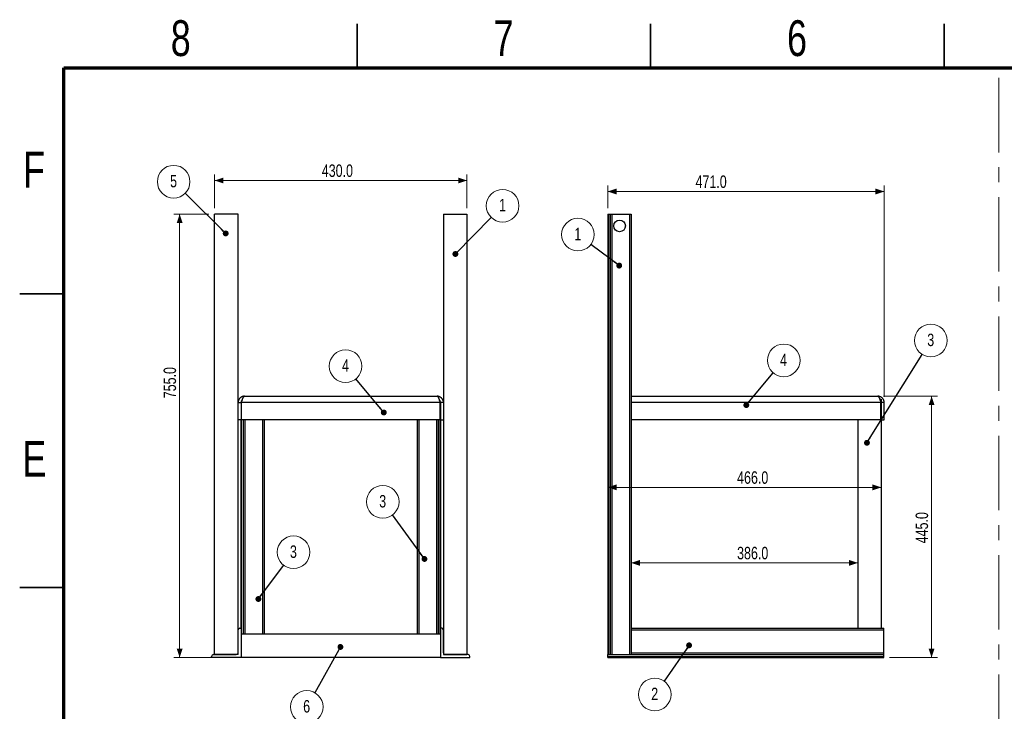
# Paper-space layout 'Sheet3' of a CAD drawing. Header units: millimetres. Extents: x 2 to 457, y 2 to 344.
# Drawn here: x 2.5 to 170.4, y 177.3 to 295.2 of the extents above; entities that cross this region are included whole.
import ezdxf

# ---------------------------------------------------------------- set-up
doc = ezdxf.new("R2010")
doc.units = ezdxf.units.MM
doc.linetypes.add('CENTERX2', pattern=[20.32, 12.7, -2.54, 2.54, -2.54])
doc.styles.add('SLDTEXTSTYLE0', font='TXT', dxfattribs={"width": 0.75})
doc.dimstyles.new('SLDDIMSTYLE0', dxfattribs={"dimtxt": 2.116667, "dimasz": 1.5, "dimexe": 0, "dimexo": 0.0625, "dimgap": 0.529167, "dimtad": 1, "dimdec": 1, "dimlfac": 10, "dimrnd": 1e-09, "dimzin": 4, "dimdsep": 46, "dimtxsty": 'SLDTEXTSTYLE0', "dimsah": 1, "dimcen": 0.09, "dimadec": 0, "dimazin": 1, "dimtfac": 1, "dimtdec": 1, "dimtofl": 0, "dimtmove": 0, "dimatfit": 3, "dimfxl": 0, "dimfrac": 2, "dimtolj": 1, "dimtzin": 12, "dimarcsym": 0})
doc.dimstyles.new('SLDDIMSTYLE14', dxfattribs={"dimtxt": 0.18, "dimasz": 1, "dimexe": 0, "dimexo": 0.0625, "dimgap": 0, "dimtad": 0, "dimtih": 1, "dimtoh": 1, "dimdec": 0, "dimrnd": 1e-09, "dimzin": 0, "dimdsep": 46, "dimtxsty": 'Standard', "dimblk1": 'DOT', "dimblk2": 'DOT', "dimsah": 1, "dimcen": 0.09, "dimadec": 0, "dimazin": 0, "dimtfac": 1, "dimtdec": 0, "dimtofl": 0, "dimtmove": 0, "dimatfit": 3, "dimldrblk": 'DOT', "dimfxl": 0, "dimfrac": 2, "dimtolj": 1, "dimtzin": 0, "dimarcsym": 0})

# ---------------------------------------------------------------- blocks, each defined once
blk = doc.blocks.new('_D_66')
at = {"color": 7, "linetype": 'Continuous', "lineweight": 18}
for p, q in [((149.7, 231.09), (158.87, 231.09)), ((157.87, 231.09), (157.87, 186.59)), ((150.7, 186.59), (158.87, 186.59))]:
    blk.add_line(p, q, dxfattribs=at)
for points in [[(157.87, 231.09), (157.37, 229.59), (158.37, 229.59)], [(157.87, 186.59), (158.37, 188.09), (157.37, 188.09)]]:
    blk.add_solid(points, dxfattribs=at)
at = {"color": 7, "linetype": 'Continuous', "lineweight": 18, "insert": (155.15, 206.04), "char_height": 2.117, "attachment_point": 1, "rotation": 90, "style": 'SLDTEXTSTYLE0'}
blk.add_mtext('445.0', dxfattribs=at)
blk = doc.blocks.new('_D_67')
at = {"color": 7, "linetype": 'Continuous', "lineweight": 18}
for p, q in [((102.7, 263.09), (102.7, 266.95)), ((149.8, 265.95), (102.7, 265.95)), ((149.8, 230.99), (149.8, 266.95))]:
    blk.add_line(p, q, dxfattribs=at)
for points in [[(102.7, 265.95), (104.2, 265.45), (104.2, 266.45)], [(149.8, 265.95), (148.3, 266.45), (148.3, 265.45)]]:
    blk.add_solid(points, dxfattribs=at)
at = {"color": 7, "linetype": 'Continuous', "lineweight": 18, "insert": (117.65, 268.68), "char_height": 2.117, "attachment_point": 1, "style": 'SLDTEXTSTYLE0'}
blk.add_mtext('471.0', dxfattribs=at)
blk = doc.blocks.new('_D_68')
at = {"color": 7, "linetype": 'Continuous', "lineweight": 18}
blk.add_line((149.3, 215.57), (102.7, 215.57), dxfattribs=at)
for points in [[(102.7, 215.57), (104.2, 215.07), (104.2, 216.07)], [(149.3, 215.57), (147.8, 216.07), (147.8, 215.07)]]:
    blk.add_solid(points, dxfattribs=at)
at = {"color": 7, "linetype": 'Continuous', "lineweight": 18, "insert": (124.73, 218.3), "char_height": 2.117, "attachment_point": 1, "style": 'SLDTEXTSTYLE0'}
blk.add_mtext('466.0', dxfattribs=at)
blk = doc.blocks.new('_D_69')
at = {"color": 7, "linetype": 'Continuous', "lineweight": 18}
blk.add_line((145.3, 202.71), (106.7, 202.71), dxfattribs=at)
for points in [[(106.7, 202.71), (108.2, 202.21), (108.2, 203.21)], [(145.3, 202.71), (143.8, 203.21), (143.8, 202.21)]]:
    blk.add_solid(points, dxfattribs=at)
at = {"color": 7, "linetype": 'Continuous', "lineweight": 18, "insert": (124.73, 205.44), "char_height": 2.117, "attachment_point": 1, "style": 'SLDTEXTSTYLE0'}
blk.add_mtext('386.0', dxfattribs=at)
blk = doc.blocks.new('SW_NOTE_9')
at = {"color": 0, "linetype": 'Continuous', "lineweight": 0}
blk.add_circle((1.78, 2.13), 2.78, dxfattribs=at)
at = {"color": 0, "linetype": 'Continuous', "lineweight": 0, "insert": (1.76, 3.29), "char_height": 2.12, "attachment_point": 2, "style": 'SLDTEXTSTYLE0'}
blk.add_mtext('4', dxfattribs=at)
blk = doc.blocks.new('_DOT')
at = {"color": 0, "linetype": 'ByBlock', "lineweight": -2}
blk.add_line((-0.5, 0), (-1, 0), dxfattribs=at)
at = {"color": 0, "linetype": 'ByBlock', "const_width": 0.5}
blk.add_lwpolyline([(-0.25, 0, 1), (0.25, 0, 1)], format="xyb", close=True, dxfattribs=at)
blk = doc.blocks.new('SW_NOTE_10')
at = {"color": 0, "linetype": 'Continuous', "lineweight": 0}
blk.add_circle((-2.22, 1.67), 2.78, dxfattribs=at)
at = {"color": 0, "linetype": 'Continuous', "lineweight": 0, "insert": (-2.24, 2.83), "char_height": 2.12, "attachment_point": 2, "style": 'SLDTEXTSTYLE0'}
blk.add_mtext('1', dxfattribs=at)
blk = doc.blocks.new('SW_NOTE_11')
at = {"color": 0, "linetype": 'Continuous', "lineweight": 0}
blk.add_circle((-1.59, -2.28), 2.78, dxfattribs=at)
at = {"color": 0, "linetype": 'Continuous', "lineweight": 0, "insert": (-1.61, -1.12), "char_height": 2.12, "attachment_point": 2, "style": 'SLDTEXTSTYLE0'}
blk.add_mtext('2', dxfattribs=at)
blk = doc.blocks.new('SW_NOTE_12')
at = {"color": 0, "linetype": 'Continuous', "lineweight": 0}
blk.add_circle((1.47, 2.36), 2.78, dxfattribs=at)
at = {"color": 0, "linetype": 'Continuous', "lineweight": 0, "insert": (1.45, 3.52), "char_height": 2.12, "attachment_point": 2, "style": 'SLDTEXTSTYLE0'}
blk.add_mtext('3', dxfattribs=at)
blk = doc.blocks.new('_D_70')
at = {"color": 7, "linetype": 'Continuous', "lineweight": 18}
for p, q in [((34.71, 262.09), (28.75, 262.09)), ((29.75, 186.59), (29.75, 262.09)), ((39.21, 186.59), (28.75, 186.59))]:
    blk.add_line(p, q, dxfattribs=at)
for points in [[(29.75, 262.09), (29.25, 260.59), (30.25, 260.59)], [(29.75, 186.59), (30.25, 188.09), (29.25, 188.09)]]:
    blk.add_solid(points, dxfattribs=at)
at = {"color": 7, "linetype": 'Continuous', "lineweight": 18, "insert": (27.02, 230.74), "char_height": 2.117, "attachment_point": 1, "rotation": 90, "style": 'SLDTEXTSTYLE0'}
blk.add_mtext('755.0', dxfattribs=at)
blk = doc.blocks.new('_D_71')
at = {"color": 7, "linetype": 'Continuous', "lineweight": 18}
for p, q in [((35.71, 263.09), (35.71, 268.83)), ((78.71, 263.09), (78.71, 268.83)), ((78.71, 267.83), (35.71, 267.83))]:
    blk.add_line(p, q, dxfattribs=at)
for points in [[(35.71, 267.83), (37.21, 267.33), (37.21, 268.33)], [(78.71, 267.83), (77.21, 268.33), (77.21, 267.33)]]:
    blk.add_solid(points, dxfattribs=at)
at = {"color": 7, "linetype": 'Continuous', "lineweight": 18, "insert": (53.97, 270.56), "char_height": 2.117, "attachment_point": 1, "style": 'SLDTEXTSTYLE0'}
blk.add_mtext('430.0', dxfattribs=at)
blk = doc.blocks.new('SW_NOTE_13')
at = {"color": 0, "linetype": 'Continuous', "lineweight": 0}
blk.add_circle((1.94, 1.98), 2.78, dxfattribs=at)
at = {"color": 0, "linetype": 'Continuous', "lineweight": 0, "insert": (1.92, 3.14), "char_height": 2.12, "attachment_point": 2, "style": 'SLDTEXTSTYLE0'}
blk.add_mtext('1', dxfattribs=at)
blk = doc.blocks.new('SW_NOTE_14')
at = {"color": 0, "linetype": 'Continuous', "lineweight": 0}
blk.add_circle((-1.97, 1.96), 2.78, dxfattribs=at)
at = {"color": 0, "linetype": 'Continuous', "lineweight": 0, "insert": (-1.99, 3.12), "char_height": 2.12, "attachment_point": 2, "style": 'SLDTEXTSTYLE0'}
blk.add_mtext('5', dxfattribs=at)
blk = doc.blocks.new('SW_NOTE_15')
at = {"color": 0, "linetype": 'Continuous', "lineweight": 0}
blk.add_circle((-1.77, 2.14), 2.78, dxfattribs=at)
at = {"color": 0, "linetype": 'Continuous', "lineweight": 0, "insert": (-1.79, 3.3), "char_height": 2.12, "attachment_point": 2, "style": 'SLDTEXTSTYLE0'}
blk.add_mtext('4', dxfattribs=at)
blk = doc.blocks.new('SW_NOTE_16')
at = {"color": 0, "linetype": 'Continuous', "lineweight": 0}
blk.add_circle((-1.36, -2.42), 2.78, dxfattribs=at)
at = {"color": 0, "linetype": 'Continuous', "lineweight": 0, "insert": (-1.38, -1.26), "char_height": 2.12, "attachment_point": 2, "style": 'SLDTEXTSTYLE0'}
blk.add_mtext('6', dxfattribs=at)
blk = doc.blocks.new('SW_NOTE_17')
at = {"color": 0, "linetype": 'Continuous', "lineweight": 0}
blk.add_circle((1.67, 2.22), 2.78, dxfattribs=at)
at = {"color": 0, "linetype": 'Continuous', "lineweight": 0, "insert": (1.65, 3.38), "char_height": 2.12, "attachment_point": 2, "style": 'SLDTEXTSTYLE0'}
blk.add_mtext('3', dxfattribs=at)
blk = doc.blocks.new('SW_NOTE_18')
at = {"color": 0, "linetype": 'Continuous', "lineweight": 0}
blk.add_circle((-1.64, 2.24), 2.78, dxfattribs=at)
at = {"color": 0, "linetype": 'Continuous', "lineweight": 0, "insert": (-1.66, 3.4), "char_height": 2.12, "attachment_point": 2, "style": 'SLDTEXTSTYLE0'}
blk.add_mtext('3', dxfattribs=at)

psp = doc.layouts.new('Sheet3')

# ---------------------------------------------------------------- linework, layer by layer
at = {"color": 7, "linetype": 'Continuous', "lineweight": 35}
for p, q in [((60, 287), (60, 294.5)), ((110, 287), (110, 294.5)), ((160, 287), (160, 294.5)), ((10, 248.5), (2.5, 248.5)), ((10, 198.5), (2.5, 198.5))]:
    psp.add_line(p, q, dxfattribs=at)
at = {"color": 7, "linetype": 'Continuous', "lineweight": 70}
for p, q in [((10, 10), (10, 287)), ((10, 287), (410, 287))]:
    psp.add_line(p, q, dxfattribs=at)
at = {"color": 7, "linetype": 'CENTERX2', "lineweight": 18}
psp.add_line((169.35, 285.321), (169.35, 17.064), dxfattribs=at)
at = {"color": 7, "linetype": 'Continuous', "lineweight": 25}
for p, q in [((35.705, 187.092), (35.705, 262.092)), ((39.705, 262.092), (35.705, 262.092)), ((39.705, 187.092), (39.705, 262.092)), ((74.705, 262.092), (74.705, 187.092)), ((74.705, 262.092), (78.705, 262.092)), ((78.705, 262.092), (78.705, 187.092)), ((102.704, 262.092), (102.704, 187.092)), ((102.704, 262.092), (102.804, 262.092)), ((102.804, 262.092), (102.804, 187.092)), ((102.804, 262.092), (103.104, 262.092)), ((103.104, 262.092), (103.104, 187.092)), ((103.104, 262.092), (103.404, 262.092)), ((103.404, 262.092), (103.404, 187.092)), ((103.404, 262.092), (106.404, 262.092)), ((106.404, 262.092), (106.404, 187.092)), ((106.404, 262.092), (106.704, 262.092)), ((106.704, 262.092), (106.704, 187.168)), ((40.805, 231.092), (73.605, 231.092)), ((106.704, 231.092), (148.704, 231.092)), ((149.038, 230.592), (149.304, 230.592)), ((149.304, 230.592), (149.304, 191.592)), ((39.705, 229.992), (40.205, 229.992)), ((40.205, 229.992), (40.205, 227.092)), ((74.135, 229.992), (40.276, 229.992)), ((40.276, 227.092), (40.276, 229.992)), ((74.135, 227.092), (74.135, 229.992)), ((74.705, 229.992), (74.205, 229.992)), ((74.205, 229.992), (74.205, 227.092)), ((149.233, 227.092), (149.233, 229.992)), ((149.804, 229.992), (149.304, 229.992)), ((149.804, 227.092), (149.804, 229.992)), ((40.205, 227.092), (39.705, 227.092)), ((40.205, 191.592), (40.205, 227.092)), ((74.135, 227.092), (40.276, 227.092)), ((40.605, 190.592), (40.605, 227.092)), ((44.205, 190.592), (44.205, 227.092)), ((70.205, 227.092), (70.205, 190.592)), ((73.805, 227.092), (73.805, 190.592)), ((74.205, 227.092), (74.705, 227.092)), ((74.205, 227.092), (74.205, 191.592)), ((149.233, 227.092), (106.704, 227.092)), ((145.304, 227.092), (145.304, 191.592)), ((149.304, 227.092), (149.804, 227.092)), ((40.005, 191.592), (40.205, 191.592)), ((40.205, 191.592), (40.205, 186.592)), ((74.405, 191.592), (74.205, 191.592)), ((74.205, 191.592), (74.205, 186.592)), ((106.704, 191.592), (149.704, 191.592)), ((149.704, 191.292), (149.704, 191.592)), ((39.705, 187.392), (39.705, 191.292)), ((74.205, 190.592), (40.205, 190.592)), ((74.705, 187.392), (74.705, 191.292)), ((149.704, 187.392), (149.704, 191.292)), ((35.205, 186.592), (35.205, 186.792)), ((40.205, 186.592), (35.205, 186.592)), ((35.505, 187.092), (39.405, 187.092)), ((39.705, 187.092), (35.705, 187.092)), ((74.205, 186.592), (40.205, 186.592)), ((74.205, 186.592), (79.205, 186.592)), ((74.705, 187.092), (78.705, 187.092)), ((78.905, 187.092), (75.005, 187.092)), ((79.205, 186.592), (79.205, 186.792)), ((102.704, 186.792), (102.704, 187.092)), ((102.704, 187.092), (149.704, 187.092)), ((102.704, 186.592), (102.704, 186.792)), ((102.704, 186.792), (149.704, 186.792)), ((102.704, 186.592), (149.704, 186.592)), ((149.704, 187.092), (149.704, 187.392)), ((149.704, 186.792), (149.704, 187.092)), ((149.704, 186.592), (149.704, 186.792))]:
    psp.add_line(p, q, dxfattribs=at)
at = {"color": 8, "linetype": 'Continuous', "lineweight": 25}
for p, q in [((40.305, 230.087), (40.305, 230.322)), ((74.105, 230.322), (74.105, 230.087)), ((149.233, 229.992), (106.704, 229.992)), ((40.305, 190.592), (40.305, 227.092)), ((40.905, 190.592), (40.905, 227.092)), ((43.905, 190.592), (43.905, 227.092)), ((70.505, 227.092), (70.505, 190.592)), ((73.505, 227.092), (73.505, 190.592)), ((74.105, 227.092), (74.105, 190.592)), ((106.704, 191.292), (149.704, 191.292)), ((106.704, 187.392), (149.704, 187.392))]:
    psp.add_line(p, q, dxfattribs=at)
at = {"color": 7, "linetype": 'Continuous', "lineweight": 25}
psp.add_circle((104.704, 260.092), 1, dxfattribs=at)
for centre, start, end in [((40.005, 191.292), 90, 180), ((74.405, 191.292), 0, 90), ((35.505, 186.792), 90, 180), ((39.405, 187.392), 270, 0), ((75.005, 187.392), 180, 270), ((78.905, 186.792), 0, 90)]:
    psp.add_arc(centre, 0.3, start, end, dxfattribs=at)
for points, knots in [([(40.805, 231.092), (40.79, 231.092), (40.742, 231.091), (40.661, 231.084), (40.566, 231.067), (40.487, 231.046), (40.402, 231.017), (40.315, 230.979), (40.217, 230.923), (40.144, 230.872), (40.073, 230.814), (40.004, 230.748), (39.931, 230.662), (39.881, 230.589), (39.827, 230.498), (39.775, 230.387), (39.737, 230.262), (39.712, 230.132), (39.708, 230.05), (39.705, 229.992)], [0, 0, 0, 0, 0.0276782, 0.0833072, 0.1394746, 0.1961889, 0.2247018, 0.295408, 0.3606839, 0.4204614, 0.4494189, 0.5201251, 0.5854011, 0.6451787, 0.6741362, 0.7698558, 0.8574883, 0.8987825, 1, 1, 1, 1]), ([(40.422, 230.453), (40.411, 230.444), (40.386, 230.422), (40.35, 230.384), (40.315, 230.338), (40.283, 230.289), (40.256, 230.236), (40.234, 230.179), (40.218, 230.118), (40.207, 230.056), (40.206, 230.013), (40.205, 229.992)], [0, 0, 0, 0, 0.0800436, 0.1889046, 0.2985282, 0.4093314, 0.5217496, 0.638829, 0.7568587, 0.8779038, 1, 1, 1, 1]), ([(40.276, 229.992), (40.281, 230.008), (40.296, 230.055), (40.32, 230.135), (40.35, 230.231), (40.375, 230.31), (40.405, 230.402), (40.434, 230.49), (40.469, 230.588), (40.494, 230.655), (40.524, 230.73), (40.553, 230.799), (40.588, 230.871), (40.613, 230.918), (40.647, 230.975), (40.687, 231.029), (40.727, 231.063), (40.765, 231.086), (40.788, 231.089), (40.805, 231.092)], [0, 0, 0, 0, 0.0275721, 0.08294292, 0.139108, 0.19608668, 0.22471365, 0.30763619, 0.36381196, 0.42080181, 0.44943445, 0.53235705, 0.58853287, 0.64552276, 0.67415543, 0.78522584, 0.87014458, 0.89877722, 1, 1, 1, 1]), ([(73.605, 231.092), (73.61, 231.092), (73.625, 231.091), (73.649, 231.084), (73.679, 231.067), (73.704, 231.046), (73.734, 231.014), (73.764, 230.975), (73.798, 230.918), (73.823, 230.871), (73.853, 230.81), (73.882, 230.742), (73.917, 230.655), (73.942, 230.588), (73.977, 230.49), (74.016, 230.372), (74.056, 230.247), (74.094, 230.125), (74.117, 230.05), (74.135, 229.992)], [0, 0, 0, 0, 0.0275721, 0.0829429, 0.139108, 0.1960867, 0.2247136, 0.3076362, 0.363812, 0.4208018, 0.4494345, 0.5323571, 0.5885329, 0.6455228, 0.6741554, 0.7852258, 0.8701446, 0.8987772, 1, 1, 1, 1]), ([(74.705, 229.992), (74.705, 230.024), (74.703, 230.087), (74.69, 230.183), (74.669, 230.278), (74.639, 230.371), (74.602, 230.461), (74.557, 230.546), (74.504, 230.628), (74.444, 230.705), (74.379, 230.776), (74.307, 230.841), (74.229, 230.9), (74.146, 230.951), (74.031, 231.01), (73.908, 231.053), (73.784, 231.079), (73.693, 231.09), (73.635, 231.091), (73.605, 231.092)], [0, 0, 0, 0, 0.0551726, 0.1107283, 0.1674915, 0.2246721, 0.2798548, 0.3354209, 0.3921951, 0.449387, 0.5045698, 0.5601359, 0.6169101, 0.6741021, 0.7292848, 0.8415252, 0.8987171, 0.949212, 1, 1, 1, 1]), ([(74.205, 229.992), (74.203, 230.029), (74.199, 230.104), (74.167, 230.214), (74.114, 230.317), (74.054, 230.397), (74.006, 230.436), (73.99, 230.449)], [0, 0, 0, 0, 0.2131327, 0.4321082, 0.6509996, 0.8762366, 1, 1, 1, 1]), ([(148.704, 231.092), (148.713, 231.091), (148.733, 231.089), (148.762, 231.076), (148.792, 231.055), (148.822, 231.026), (148.852, 230.988), (148.881, 230.944), (148.911, 230.891), (148.941, 230.831), (148.971, 230.765), (149, 230.693), (149.03, 230.615), (149.06, 230.532), (149.1, 230.417), (149.139, 230.294), (149.178, 230.17), (149.206, 230.079), (149.224, 230.021), (149.233, 229.992)], [0, 0, 0, 0, 0.0551726, 0.1107283, 0.1674915, 0.2246721, 0.2798548, 0.3354209, 0.3921951, 0.449387, 0.5045698, 0.5601359, 0.6169101, 0.6741021, 0.7292848, 0.8415252, 0.8987171, 0.949212, 1, 1, 1, 1]), ([(149.804, 229.992), (149.803, 230.024), (149.801, 230.087), (149.788, 230.183), (149.767, 230.278), (149.737, 230.371), (149.7, 230.461), (149.655, 230.546), (149.602, 230.628), (149.543, 230.705), (149.477, 230.776), (149.405, 230.841), (149.327, 230.9), (149.244, 230.951), (149.129, 231.01), (149.006, 231.053), (148.882, 231.079), (148.791, 231.09), (148.733, 231.091), (148.704, 231.092)], [0, 0, 0, 0, 0.0551726, 0.1107283, 0.1674915, 0.2246721, 0.2798548, 0.3354209, 0.3921951, 0.449387, 0.5045698, 0.5601359, 0.6169101, 0.6741021, 0.7292848, 0.8415252, 0.8987171, 0.949212, 1, 1, 1, 1])]:
    psp.add_open_spline(points, degree=3, knots=knots, dxfattribs=at)

# ---------------------------------------------------------------- block references
at = {"color": 7, "linetype": 'Continuous', "lineweight": 0}
for name, p in [('SW_NOTE_14', (30.703, 265.662)), ('SW_NOTE_13', (82.844, 261.551)), ('SW_NOTE_10', (99.829, 256.94)), ('SW_NOTE_12', (156.274, 238.222)), ('SW_NOTE_15', (59.794, 234.067)), ('SW_NOTE_9', (130.893, 235.067)), ('SW_NOTE_18', (66.002, 210.868)), ('SW_NOTE_17', (47.485, 202.301)), ('SW_NOTE_11', (112.295, 182.573)), ('SW_NOTE_16', (52.769, 180.605))]:
    psp.add_blockref(name, p, dxfattribs=at)

# ---------------------------------------------------------------- texts
at = {"color": 7, "linetype": 'Continuous', "lineweight": 0, "char_height": 6.096, "attachment_point": 2, "style": 'SLDTEXTSTYLE0'}
for s, insert in [('8', (29.939, 295.114)), ('7', (84.939, 295.114)), ('6', (134.939, 295.114)), ('F', (4.937, 272.726)), ('E', (5.011, 223.476))]:
    psp.add_mtext(s, dxfattribs=dict(at, insert=insert))

# ---------------------------------------------------------------- dimensions: what is measured, and where the dimension line sits
at = {"color": 7, "linetype": 'Continuous', "lineweight": 18}
for base, p1, p2, picture, middle in [((35.705, 267.83), (78.705, 262.092), (35.705, 262.092), '_D_71', (57.492, 267.83)), ((102.704, 265.952), (149.804, 229.992), (102.704, 262.092), '_D_67', (121.164, 265.952)), ((102.704, 215.571), (149.304, 230.592), (102.704, 187.092), '_D_68', (128.246, 215.571)), ((106.704, 202.708), (145.304, 186.592), (106.704, 187.092), '_D_69', (128.246, 202.708))]:
    dim = psp.add_linear_dim(base=base, p1=p1, p2=p2, dimstyle='SLDDIMSTYLE0', dxfattribs=at)
    dim.commit()
    dim.dimension.update_dxf_attribs({"geometry": picture, "text_midpoint": middle, "dimtype": 160})
for base, p1, p2, picture, middle in [((29.745, 262.092), (40.205, 186.592), (35.705, 262.092), '_D_70', (29.745, 234.263)), ((157.875, 186.592), (148.704, 231.092), (149.704, 186.592), '_D_66', (157.875, 209.561))]:
    dim = psp.add_linear_dim(base=base, p1=p1, p2=p2, angle=90, dimstyle='SLDDIMSTYLE0', dxfattribs=at)
    dim.commit()
    dim.dimension.update_dxf_attribs({"geometry": picture, "text_midpoint": middle, "dimtype": 160})

# ---------------------------------------------------------------- leaders
at = {"color": 7, "linetype": 'Continuous', "lineweight": 0}
for points in [[(37.6, 258.812), (30.703, 265.662)], [(76.731, 255.314), (82.844, 261.551)], [(104.647, 253.333), (99.829, 256.94)], [(146.854, 223.155), (156.274, 238.222)], [(64.527, 228.319), (59.794, 234.067)], [(126.299, 229.576), (130.893, 235.067)], [(71.46, 203.38), (66.002, 210.868)], [(43.166, 196.558), (47.485, 202.301)], [(57.146, 188.394), (52.769, 180.605)], [(116.551, 188.669), (112.295, 182.573)]]:
    psp.add_leader(points, dimstyle='SLDDIMSTYLE14', dxfattribs=at)

doc.saveas('drawing.dxf')
